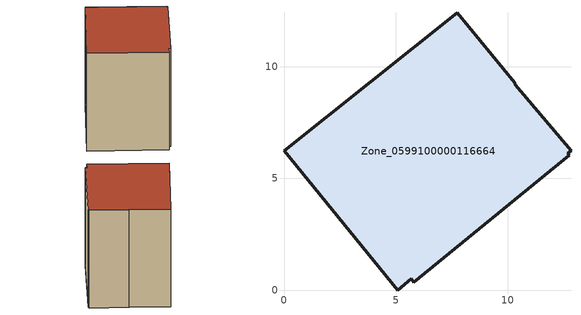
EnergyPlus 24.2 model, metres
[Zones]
Zone_0599100000116664
 floor ground (C_G): 10.33,9.28 10.35,9.2 12.84,6.24 12.7,6.13 12.75,6.04 5.8,0.35 5.69,0.52 5.08,0 0,6.25 7.75,12.41 z0
 wall outside (C_F): 0,6.25 5.08,0 5.69,0.52 5.8,0.35 12.75,6.04 12.7,6.13 12.84,6.24 10.35,9.2 10.33,9.28 7.75,12.41 0,6.25 z0:10.7
 roof outside (C_R): 7.75,12.41 0,6.25 5.08,0 5.69,0.52 5.8,0.35 12.75,6.04 12.7,6.13 12.84,6.24 10.35,9.2 10.33,9.28 z10.7
[BUILDING]
Pand.0599100000116664: North Axis=0; Terrain=City; Loads Convergence Tolerance Value=0.04; Temperature Convergence Tolerance Value=0.4; Solar Distribution=FullExterior; Maximum Number of Warmup Days=25; Minimum Number of Warmup Days=1
[Site:Location]
Rotterdam.The.Hague.AP_ZH_NLD Design_Conditions: Latitude=51.96; Longitude=4.45; Time Zone=1; Elevation=-4.5
[SITE:GROUNDTEMPERATURE:BUILDINGSURFACE]
18, 18, 18, 18, 18, 18, 18, 18, 18, 18, 18, 18
[MATERIAL] Thermal Absorptance=0.9; Solar Absorptance=0.7; Visible Absorptance=0.7
Name | Roughness | Thickness | Conductivity | Density | Specific Heat
G.TI.1946 | MediumSmooth | 0.15 | 1 | 540 | 1210
F.TI.1946 | Rough | 0.3 | 0.857143 | 1920 | 840
R.TI.1946 | MediumRough | 0.2 | 0.1 | 1500 | 1000
[CONSTRUCTION]
C_G: G.TI.1946
C_F: F.TI.1946
C_R: R.TI.1946
[ZONE]
Zone_0599100000116664: Type=1; Multiplier=1; Ceiling Height=Autocalculate; Volume=Autocalculate; Floor Area=autocalculate; Part of Total Floor Area=Yes
[ZONEINFILTRATION:DESIGNFLOWRATE]
Infil_Zone_0599100000116664: Zone or ZoneList or Space or SpaceList=Zone_0599100000116664; Schedule=AlwaysOn; Design Flow Rate Calculation Method=Flow/Area; Flow Rate per Floor Area=0.003; Constant Term Coefficient=1; Temperature Term Coefficient=0; Velocity Term Coefficient=0; Velocity Squared Term Coefficient=0
[HVACTEMPLATE:ZONE:IDEALLOADSAIRSYSTEM]
Zone_0599100000116664: Maximum Heating Supply Air Temperature=50; Minimum Cooling Supply Air Temperature=13; Maximum Heating Supply Air Humidity Ratio=0.0156; Minimum Cooling Supply Air Humidity Ratio=0.0077; Heating Limit=NoLimit; Cooling Limit=NoLimit; Dehumidification Control Type=ConstantSensibleHeatRatio; Cooling Sensible Heat Ratio=0.7; Dehumidification Setpoint=60; Humidification Control Type=None; Humidification Setpoint=30; Outdoor Air Method=None; Outdoor Air Flow Rate per Person=0.00944; Outdoor Air Flow Rate per Zone Floor Area=0; Outdoor Air Flow Rate per Zone=0; Demand Controlled Ventilation Type=None; Outdoor Air Economizer Type=NoEconomizer; Heat Recovery Type=None; Sensible Heat Recovery Effectiveness=0.7; Latent Heat Recovery Effectiveness=0.65
[ZONECONTROL:THERMOSTAT]
ThermostatControl_Zone_0599100000116664: Zone or ZoneList=Zone_0599100000116664; Control Type Schedule=DualSetpointControlType; Control 1=Thermostat_Zone_0599100000116664; Temperature Difference Between Cutout And Setpoint=0
[THERMOSTATSETPOINT:DUALSETPOINT]
Thermostat_Zone_0599100000116664: Heating Setpoint Temperature Schedule=HeatingSetpoint_Zone_0599100000116664; Cooling Setpoint Temperature Schedule=CoolingSetpoint_Zone_0599100000116664
[SCHEDULE:COMPACT]
HeatingSetpoint_Zone_0599100000116664: Through: 12/31, For: AllDays, Until: 24:00, 21
CoolingSetpoint_Zone_0599100000116664: Through: 12/31, For: AllDays, Until: 24:00, 24
DualSetpointControlType: Through: 12/31, For: AllDays, Until: 24:00, 4
AlwaysOn: Through: 12/31, For: AllDays, Until: 24:00, 1
